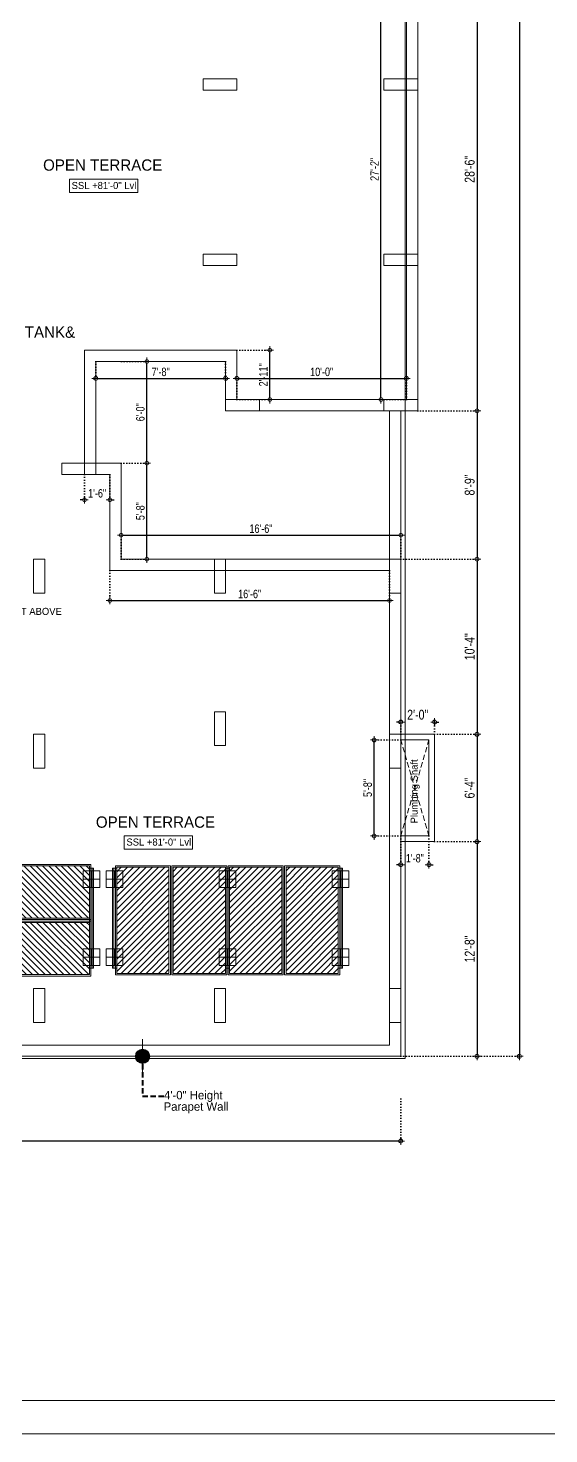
# Model space of a CAD drawing. Header units: inches. Extents: x 13 to 21264, y -72369 to -55.
# Drawn here: x 11554 to 11922, y -72369 to -71374 of the extents above; entities that cross this region are included whole.
import ezdxf

# ---------------------------------------------------------------- set-up
doc = ezdxf.new("R2010")
doc.units = ezdxf.units.IN
doc.header["$LTSCALE"] = 15
doc.header["$MEASUREMENT"] = 0
doc.header["$PDMODE"] = 34
doc.linetypes.add('DOT2', pattern=[0.125, 0, -0.125])
doc.linetypes.add('HIDDEN', pattern=[0.375, 0.25, -0.125])
doc.layers.get('0').update_dxf_attribs({"linetype": 'CONTINUOUS', "lineweight": 13})
doc.layers.get('DEFPOINTS').update_dxf_attribs({"linetype": 'CONTINUOUS', "lineweight": 13})
doc.layers.add('1', color=8, linetype='CONTINUOUS')
doc.layers.add('EL-Lighting', color=7, linetype='CONTINUOUS')
for name, color, linetype, lineweight in [('A-Wall', 7, 'CONTINUOUS', 40), ('INNER DIM', 30, 'CONTINUOUS', 13), ('parapet wall', 4, 'CONTINUOUS', 13), ('ps', 30, 'CONTINUOUS', 13), ('TEXT', 4, 'CONTINUOUS', 13), ('TYPICAL COL ELEVATION', 8, 'CONTINUOUS', 40)]:
    doc.layers.add(name, color=color, linetype=linetype, lineweight=lineweight)
doc.layers.add('LEVLE TEXT', color=7, linetype='CONTINUOUS', true_color=0x0066cc)
doc.layers.add('REVISION - 2', color=7, linetype='CONTINUOUS', lineweight=13, true_color=0x1a6600)
doc.styles.add('rob', font='')
doc.styles.add('RS', font='', dxfattribs={"width": 0.8})
doc.styles.get('rob').set_extended_font_data('Century Gothic')
doc.styles.get('RS').set_extended_font_data('Century Gothic')
doc.dimstyles.new('SECTION DIM', dxfattribs={"dimscale": 0.6, "dimtxt": 9, "dimasz": 2, "dimexe": 0, "dimexo": 0, "dimgap": 1, "dimtad": 1, "dimzin": 3, "dimdsep": 46, "dimlunit": 4, "dimtxsty": 'RS', "dimblk1": 'CUT', "dimblk2": 'CUT', "dimsah": 1, "dimcen": 0, "dimclrd": 251, "dimclre": 21, "dimclrt": 4, "dimadec": 0, "dimazin": 0, "dimtfac": 1, "dimtix": 1, "dimtofl": 0, "dimtmove": 2, "dimatfit": 3, "dimfxl": 0, "dimtolj": 1, "dimtzin": 3, "dimarcsym": 0})
doc.dimstyles.new('WORKING DIM-altura', dxfattribs={"dimscale": 0, "dimtxt": 6, "dimasz": 1.5, "dimexe": 0, "dimexo": 0, "dimgap": 2, "dimtad": 1, "dimzin": 3, "dimdsep": 46, "dimlunit": 4, "dimtxsty": 'RS', "dimblk1": 'CUT-15', "dimblk2": 'CUT-15', "dimsah": 1, "dimcen": 0, "dimclrd": 49, "dimclre": 109, "dimclrt": 41, "dimadec": 0, "dimazin": 0, "dimtfac": 0.75, "dimtix": 1, "dimtofl": 0, "dimtmove": 2, "dimatfit": 2, "dimldrblk": 'CUT-15', "dimfxl": 1, "dimtolj": 1, "dimtzin": 3, "dimlwd": -1, "dimlwe": -1, "dimarcsym": 0})

# ---------------------------------------------------------------- blocks, each defined once
blk = doc.blocks.new('CUT')
at = {"layer": 'INNER DIM', "color": 8}
blk.add_line((-1.8, 0), (1.8, 0), dxfattribs=at)
at = {"layer": 'INNER DIM', "color": 9}
blk.add_line((0, 1.8), (0, -1.8), dxfattribs=at)
blk.add_circle((0, 0), 0.9, dxfattribs=at)
blk = doc.blocks.new('*D766')
at = {"layer": 'DEFPOINTS', "color": 0, "transparency": 16777216}
for p in [(11803.5, -71310.62), (11821.5, -71310.62, 0.01), (11821.5, -71636.62, 0.01)]:
    blk.add_point(p, dxfattribs=at)
at = {"layer": 'INNER DIM', "color": 21, "linetype": 'DOT2', "lineweight": -2, "transparency": 16777216}
for p, q in [((11821.5, -71310.62), (11803.5, -71310.62)), ((11821.5, -71636.62), (11803.5, -71636.62))]:
    blk.add_line(p, q, dxfattribs=at)
at = {"layer": 'INNER DIM', "color": 251, "lineweight": -2, "transparency": 16777216}
blk.add_line((11803.5, -71635.12), (11803.5, -71312.12), dxfattribs=at)
at = {"layer": 'INNER DIM', "color": 251, "lineweight": -2, "transparency": 16777216, "xscale": 1.5, "yscale": 1.5, "zscale": 1.5}
for p, rotation in [((11803.5, -71310.62), 90), ((11803.5, -71636.62), 270)]:
    blk.add_blockref('CUT', p, dxfattribs=dict(at, rotation=rotation))
at = {"layer": 'INNER DIM', "color": 7, "lineweight": 0, "transparency": 16777216, "insert": (11798.93, -71473.62), "char_height": 6, "attachment_point": 5, "rotation": 90, "style": 'RS'}
blk.add_mtext('\\A1;27\'-2"', dxfattribs=at)
blk = doc.blocks.new('*D767')
at = {"layer": 'DEFPOINTS', "color": 0, "transparency": 16777216}
for p in [(11821.5, -71621.63), (11701.5, -71636.62, 0.01), (11821.5, -71636.62, 0.01)]:
    blk.add_point(p, dxfattribs=at)
at = {"layer": 'INNER DIM', "color": 21, "linetype": 'DOT2', "lineweight": -2, "transparency": 16777216}
for p, q in [((11701.5, -71636.62), (11701.5, -71621.63)), ((11821.5, -71636.62), (11821.5, -71621.63))]:
    blk.add_line(p, q, dxfattribs=at)
at = {"layer": 'INNER DIM', "color": 251, "lineweight": -2, "transparency": 16777216}
blk.add_line((11703, -71621.63), (11820, -71621.63), dxfattribs=at)
at = {"layer": 'INNER DIM', "color": 251, "lineweight": -2, "transparency": 16777216, "xscale": 1.5, "yscale": 1.5, "zscale": 1.5, "rotation": 180}
blk.add_blockref('CUT', (11701.5, -71621.63), dxfattribs=at)
at = {"layer": 'INNER DIM', "color": 251, "lineweight": -2, "transparency": 16777216, "xscale": 1.5, "yscale": 1.5, "zscale": 1.5}
blk.add_blockref('CUT', (11821.5, -71621.63), dxfattribs=at)
at = {"layer": 'INNER DIM', "color": 7, "lineweight": 0, "transparency": 16777216, "insert": (11761.5, -71617.06), "char_height": 6, "attachment_point": 5, "style": 'RS'}
blk.add_mtext('\\A1;10\'-0"', dxfattribs=at)
blk = doc.blocks.new('*D770')
at = {"layer": 'DEFPOINTS', "color": 0, "transparency": 16777216}
for p in [(11701.5, -71601.63, 0.01), (11724.74, -71601.63), (11701.5, -71636.62, 0.01)]:
    blk.add_point(p, dxfattribs=at)
at = {"layer": 'INNER DIM', "color": 21, "linetype": 'DOT2', "lineweight": -2, "transparency": 16777216}
for p, q in [((11701.5, -71601.63), (11724.74, -71601.63)), ((11701.5, -71636.62), (11724.74, -71636.62))]:
    blk.add_line(p, q, dxfattribs=at)
at = {"layer": 'INNER DIM', "color": 251, "lineweight": -2, "transparency": 16777216}
blk.add_line((11724.74, -71635.12), (11724.74, -71603.13), dxfattribs=at)
at = {"layer": 'INNER DIM', "color": 251, "lineweight": -2, "transparency": 16777216, "xscale": 1.5, "yscale": 1.5, "zscale": 1.5}
for p, rotation in [((11724.74, -71601.63), 90), ((11724.74, -71636.62), 270)]:
    blk.add_blockref('CUT', p, dxfattribs=dict(at, rotation=rotation))
at = {"layer": 'INNER DIM', "color": 7, "lineweight": 0, "transparency": 16777216, "insert": (11720.17, -71619.13), "char_height": 6, "attachment_point": 5, "rotation": 90, "style": 'RS'}
blk.add_mtext('\\A1;2\'-11"', dxfattribs=at)
blk = doc.blocks.new('*D613')
at = {"layer": 'DEFPOINTS', "color": 0, "transparency": 16777216}
for p in [(11813.5, -70575.63, 0.01), (11817.5, -72101.64, 0.01), (11901.5, -72101.64)]:
    blk.add_point(p, dxfattribs=at)
at = {"layer": 'INNER DIM', "color": 8, "linetype": 'DOT2', "lineweight": -2, "transparency": 16777216}
for p, q in [((11813.5, -70575.63), (11901.5, -70575.63)), ((11817.5, -72101.64), (11901.5, -72101.64))]:
    blk.add_line(p, q, dxfattribs=at)
at = {"layer": 'INNER DIM', "color": 251, "lineweight": -2, "transparency": 16777216}
blk.add_line((11901.5, -70577.13), (11901.5, -72100.14), dxfattribs=at)
at = {"layer": 'INNER DIM', "color": 251, "lineweight": -2, "transparency": 16777216, "xscale": 1.5, "yscale": 1.5, "zscale": 1.5}
for p, rotation in [((11901.5, -70575.63), 90), ((11901.5, -72101.64), 270)]:
    blk.add_blockref('CUT', p, dxfattribs=dict(at, rotation=rotation))
at = {"layer": 'INNER DIM', "color": 7, "lineweight": 0, "transparency": 16777216, "insert": (11896.33, -71338.63), "char_height": 7, "attachment_point": 5, "rotation": 90, "style": 'RS'}
blk.add_mtext('\\A1;127\'-2"', dxfattribs=at)
blk = doc.blocks.new('*D621')
at = {"layer": 'DEFPOINTS', "color": 0, "transparency": 16777216}
for p in [(11829.51, -71302.62, 0.01), (11829.51, -71644.62, 0.01), (11871.5, -71644.62)]:
    blk.add_point(p, dxfattribs=at)
at = {"layer": 'INNER DIM', "color": 8, "linetype": 'DOT2', "lineweight": -2, "transparency": 16777216}
for p, q in [((11829.51, -71302.62), (11871.5, -71302.62)), ((11829.51, -71644.62), (11871.5, -71644.62))]:
    blk.add_line(p, q, dxfattribs=at)
at = {"layer": 'INNER DIM', "color": 251, "lineweight": -2, "transparency": 16777216}
blk.add_line((11871.5, -71304.12), (11871.5, -71643.12), dxfattribs=at)
at = {"layer": 'INNER DIM', "color": 251, "lineweight": -2, "transparency": 16777216, "xscale": 1.5, "yscale": 1.5, "zscale": 1.5}
for p, rotation in [((11871.5, -71302.62), 90), ((11871.5, -71644.62), 270)]:
    blk.add_blockref('CUT', p, dxfattribs=dict(at, rotation=rotation))
at = {"layer": 'INNER DIM', "color": 7, "lineweight": 0, "transparency": 16777216, "insert": (11866.33, -71473.62), "char_height": 7, "attachment_point": 5, "rotation": 90, "style": 'RS'}
blk.add_mtext('\\A1;28\'-6"', dxfattribs=at)
blk = doc.blocks.new('*D622')
at = {"layer": 'DEFPOINTS', "color": 0, "transparency": 16777216}
for p in [(11829.51, -71644.62, 0.01), (11817.51, -71749.64, 0.01), (11871.5, -71749.64)]:
    blk.add_point(p, dxfattribs=at)
at = {"layer": 'INNER DIM', "color": 8, "linetype": 'DOT2', "lineweight": -2, "transparency": 16777216}
for p, q in [((11829.51, -71644.62), (11871.5, -71644.62)), ((11817.51, -71749.64), (11871.5, -71749.64))]:
    blk.add_line(p, q, dxfattribs=at)
at = {"layer": 'INNER DIM', "color": 251, "lineweight": -2, "transparency": 16777216}
blk.add_line((11871.5, -71646.12), (11871.5, -71748.14), dxfattribs=at)
at = {"layer": 'INNER DIM', "color": 251, "lineweight": -2, "transparency": 16777216, "xscale": 1.5, "yscale": 1.5, "zscale": 1.5}
for p, rotation in [((11871.5, -71644.62), 90), ((11871.5, -71749.64), 270)]:
    blk.add_blockref('CUT', p, dxfattribs=dict(at, rotation=rotation))
at = {"layer": 'INNER DIM', "color": 7, "lineweight": 0, "transparency": 16777216, "insert": (11866.33, -71697.13), "char_height": 7, "attachment_point": 5, "rotation": 90, "style": 'RS'}
blk.add_mtext('\\A1;8\'-9"', dxfattribs=at)
blk = doc.blocks.new('*D623')
at = {"layer": 'DEFPOINTS', "color": 0, "transparency": 16777216}
for p in [(11817.51, -71749.64, 0.01), (11841.5, -71873.64, -0.01), (11871.5, -71873.64)]:
    blk.add_point(p, dxfattribs=at)
at = {"layer": 'INNER DIM', "color": 8, "linetype": 'DOT2', "lineweight": -2, "transparency": 16777216}
for p, q in [((11817.51, -71749.64), (11871.5, -71749.64)), ((11841.5, -71873.64), (11871.5, -71873.64))]:
    blk.add_line(p, q, dxfattribs=at)
at = {"layer": 'INNER DIM', "color": 251, "lineweight": -2, "transparency": 16777216}
blk.add_line((11871.5, -71751.14), (11871.5, -71872.14), dxfattribs=at)
at = {"layer": 'INNER DIM', "color": 251, "lineweight": -2, "transparency": 16777216, "xscale": 1.5, "yscale": 1.5, "zscale": 1.5}
for p, rotation in [((11871.5, -71749.64), 90), ((11871.5, -71873.64), 270)]:
    blk.add_blockref('CUT', p, dxfattribs=dict(at, rotation=rotation))
at = {"layer": 'INNER DIM', "color": 7, "lineweight": 0, "transparency": 16777216, "insert": (11866.33, -71811.64), "char_height": 7, "attachment_point": 5, "rotation": 90, "style": 'RS'}
blk.add_mtext('\\A1;10\'-4"', dxfattribs=at)
blk = doc.blocks.new('*D624')
at = {"layer": 'DEFPOINTS', "color": 0, "transparency": 16777216}
for p in [(11841.5, -71873.64, -0.01), (11841.5, -71949.64, -0.01), (11871.5, -71949.64)]:
    blk.add_point(p, dxfattribs=at)
at = {"layer": 'INNER DIM', "color": 8, "linetype": 'DOT2', "lineweight": -2, "transparency": 16777216}
for p, q in [((11841.5, -71873.64), (11871.5, -71873.64)), ((11841.5, -71949.64), (11871.5, -71949.64))]:
    blk.add_line(p, q, dxfattribs=at)
at = {"layer": 'INNER DIM', "color": 251, "lineweight": -2, "transparency": 16777216}
blk.add_line((11871.5, -71875.14), (11871.5, -71948.14), dxfattribs=at)
at = {"layer": 'INNER DIM', "color": 251, "lineweight": -2, "transparency": 16777216, "xscale": 1.5, "yscale": 1.5, "zscale": 1.5}
for p, rotation in [((11871.5, -71873.64), 90), ((11871.5, -71949.64), 270)]:
    blk.add_blockref('CUT', p, dxfattribs=dict(at, rotation=rotation))
at = {"layer": 'INNER DIM', "color": 7, "lineweight": 0, "transparency": 16777216, "insert": (11866.33, -71911.64), "char_height": 7, "attachment_point": 5, "rotation": 90, "style": 'RS'}
blk.add_mtext('\\A1;6\'-4"', dxfattribs=at)
blk = doc.blocks.new('*D625')
at = {"layer": 'DEFPOINTS', "color": 0, "transparency": 16777216}
for p in [(11841.5, -71949.64, -0.01), (11817.5, -72101.64), (11871.5, -72101.64)]:
    blk.add_point(p, dxfattribs=at)
at = {"layer": 'INNER DIM', "color": 8, "linetype": 'DOT2', "lineweight": -2, "transparency": 16777216}
for p, q in [((11841.5, -71949.64), (11871.5, -71949.64)), ((11817.5, -72101.64), (11871.5, -72101.64))]:
    blk.add_line(p, q, dxfattribs=at)
at = {"layer": 'INNER DIM', "color": 251, "lineweight": -2, "transparency": 16777216}
blk.add_line((11871.5, -71951.14), (11871.5, -72100.14), dxfattribs=at)
at = {"layer": 'INNER DIM', "color": 251, "lineweight": -2, "transparency": 16777216, "xscale": 1.5, "yscale": 1.5, "zscale": 1.5}
for p, rotation in [((11871.5, -71949.64), 90), ((11871.5, -72101.64), 270)]:
    blk.add_blockref('CUT', p, dxfattribs=dict(at, rotation=rotation))
at = {"layer": 'INNER DIM', "color": 7, "lineweight": 0, "transparency": 16777216, "insert": (11866.33, -72025.64), "char_height": 7, "attachment_point": 5, "rotation": 90, "style": 'RS'}
blk.add_mtext('\\A1;12\'-8"', dxfattribs=at)
blk = doc.blocks.new('*D626')
at = {"layer": 'DEFPOINTS', "color": 0, "transparency": 16777216}
for p in [(11601.51, -71609.63, 0.01), (11693.5, -71609.63, 0.01), (11693.5, -71621.63)]:
    blk.add_point(p, dxfattribs=at)
at = {"layer": 'INNER DIM', "color": 21, "linetype": 'DOT2', "lineweight": -2, "transparency": 16777216}
for p, q in [((11601.51, -71609.63), (11601.51, -71621.63)), ((11693.5, -71609.63), (11693.5, -71621.63))]:
    blk.add_line(p, q, dxfattribs=at)
at = {"layer": 'INNER DIM', "color": 251, "lineweight": -2, "transparency": 16777216}
blk.add_line((11603.01, -71621.63), (11692, -71621.63), dxfattribs=at)
at = {"layer": 'INNER DIM', "color": 251, "lineweight": -2, "transparency": 16777216, "xscale": 1.5, "yscale": 1.5, "zscale": 1.5, "rotation": 180}
blk.add_blockref('CUT', (11601.51, -71621.63), dxfattribs=at)
at = {"layer": 'INNER DIM', "color": 251, "lineweight": -2, "transparency": 16777216, "xscale": 1.5, "yscale": 1.5, "zscale": 1.5}
blk.add_blockref('CUT', (11693.5, -71621.63), dxfattribs=at)
at = {"layer": 'INNER DIM', "color": 7, "lineweight": 0, "transparency": 16777216, "insert": (11647.5, -71617.06), "char_height": 6, "attachment_point": 5, "style": 'RS'}
blk.add_mtext('\\A1;7\'-8"', dxfattribs=at)
blk = doc.blocks.new('*D628')
at = {"layer": 'DEFPOINTS', "color": 0, "transparency": 16777216}
for p in [(9266.5, -72101.64, 0.01), (11817.5, -72131.64), (9266.5, -72161.64)]:
    blk.add_point(p, dxfattribs=at)
at = {"layer": 'INNER DIM', "color": 8, "linetype": 'DOT2', "lineweight": -2, "transparency": 16777216}
for p, q in [((9266.5, -72101.64), (9266.5, -72161.64)), ((11817.5, -72131.64), (11817.5, -72161.64))]:
    blk.add_line(p, q, dxfattribs=at)
at = {"layer": 'INNER DIM', "color": 251, "lineweight": -2, "transparency": 16777216}
blk.add_line((11816, -72161.64), (9268, -72161.64), dxfattribs=at)
at = {"layer": 'INNER DIM', "color": 251, "lineweight": -2, "transparency": 16777216, "xscale": 1.5, "yscale": 1.5, "zscale": 1.5, "rotation": 180}
blk.add_blockref('CUT', (9266.5, -72161.64), dxfattribs=at)
at = {"layer": 'INNER DIM', "color": 251, "lineweight": -2, "transparency": 16777216, "xscale": 1.5, "yscale": 1.5, "zscale": 1.5}
blk.add_blockref('CUT', (11817.5, -72161.64), dxfattribs=at)
at = {"layer": 'INNER DIM', "color": 7, "lineweight": 0, "transparency": 16777216, "insert": (10542, -72156.47), "char_height": 7, "attachment_point": 5, "style": 'RS'}
blk.add_mtext('\\A1;212\'-7"', dxfattribs=at)
blk = doc.blocks.new('*D630')
at = {"layer": 'DEFPOINTS', "color": 0, "transparency": 16777216}
for p in [(11841.5, -71864.98), (11817.5, -71873.64, 0.02), (11841.5, -71873.64, -0.01)]:
    blk.add_point(p, dxfattribs=at)
at = {"layer": 'INNER DIM', "color": 251, "lineweight": -2, "transparency": 16777216}
for p, q in [((11816, -71864.98), (11814.5, -71864.98)), ((11843, -71864.98), (11844.5, -71864.98))]:
    blk.add_line(p, q, dxfattribs=at)
at = {"layer": 'INNER DIM', "color": 8, "linetype": 'DOT2', "lineweight": -2, "transparency": 16777216}
for p, q in [((11817.5, -71873.64), (11817.5, -71864.98)), ((11841.5, -71873.64), (11841.5, -71864.98))]:
    blk.add_line(p, q, dxfattribs=at)
at = {"layer": 'INNER DIM', "color": 251, "lineweight": -2, "transparency": 16777216, "xscale": 1.5, "yscale": 1.5, "zscale": 1.5}
blk.add_blockref('CUT', (11817.5, -71864.98), dxfattribs=at)
at = {"layer": 'INNER DIM', "color": 251, "lineweight": -2, "transparency": 16777216, "xscale": 1.5, "yscale": 1.5, "zscale": 1.5, "rotation": 180}
blk.add_blockref('CUT', (11841.5, -71864.98), dxfattribs=at)
at = {"layer": 'INNER DIM', "color": 7, "lineweight": 0, "transparency": 16777216, "insert": (11829.5, -71859.81), "char_height": 7, "attachment_point": 5, "style": 'RS'}
blk.add_mtext('\\A1;2\'-0"', dxfattribs=at)
blk = doc.blocks.new('*D632')
at = {"layer": 'DEFPOINTS', "color": 0, "transparency": 16777216}
for p in [(11619.51, -71681.64, 0), (11637.7, -71681.64), (11619.7, -71749.64, 0.01)]:
    blk.add_point(p, dxfattribs=at)
at = {"layer": 'INNER DIM', "color": 21, "linetype": 'DOT2', "lineweight": -2, "transparency": 16777216}
for p, q in [((11619.51, -71681.64), (11637.7, -71681.64)), ((11619.7, -71749.64), (11637.7, -71749.64))]:
    blk.add_line(p, q, dxfattribs=at)
at = {"layer": 'INNER DIM', "color": 251, "lineweight": -2, "transparency": 16777216}
blk.add_line((11637.7, -71748.14), (11637.7, -71683.14), dxfattribs=at)
at = {"layer": 'INNER DIM', "color": 251, "lineweight": -2, "transparency": 16777216, "xscale": 1.5, "yscale": 1.5, "zscale": 1.5}
for p, rotation in [((11637.7, -71681.64), 90), ((11637.7, -71749.64), 270)]:
    blk.add_blockref('CUT', p, dxfattribs=dict(at, rotation=rotation))
at = {"layer": 'INNER DIM', "color": 7, "lineweight": 0, "transparency": 16777216, "insert": (11633.13, -71715.64), "char_height": 6, "attachment_point": 5, "rotation": 90, "style": 'RS'}
blk.add_mtext('\\A1;5\'-8"', dxfattribs=at)
blk = doc.blocks.new('*D633')
at = {"layer": 'DEFPOINTS', "color": 0, "transparency": 16777216}
for p in [(11619.7, -71609.63, 0.01), (11637.7, -71609.63), (11619.51, -71681.64, 0)]:
    blk.add_point(p, dxfattribs=at)
at = {"layer": 'INNER DIM', "color": 21, "linetype": 'DOT2', "lineweight": -2, "transparency": 16777216}
for p, q in [((11619.7, -71609.63), (11637.7, -71609.63)), ((11619.51, -71681.64), (11637.7, -71681.64))]:
    blk.add_line(p, q, dxfattribs=at)
at = {"layer": 'INNER DIM', "color": 251, "lineweight": -2, "transparency": 16777216}
blk.add_line((11637.7, -71680.14), (11637.7, -71611.13), dxfattribs=at)
at = {"layer": 'INNER DIM', "color": 251, "lineweight": -2, "transparency": 16777216, "xscale": 1.5, "yscale": 1.5, "zscale": 1.5}
for p, rotation in [((11637.7, -71609.63), 90), ((11637.7, -71681.64), 270)]:
    blk.add_blockref('CUT', p, dxfattribs=dict(at, rotation=rotation))
at = {"layer": 'INNER DIM', "color": 7, "lineweight": 0, "transparency": 16777216, "insert": (11633.13, -71645.64), "char_height": 6, "attachment_point": 5, "rotation": 90, "style": 'RS'}
blk.add_mtext('\\A1;6\'-0"', dxfattribs=at)
blk = doc.blocks.new('*D634')
at = {"layer": 'DEFPOINTS', "color": 0, "transparency": 16777216}
for p in [(11817.51, -71732.65), (11619.51, -71749.64, 0.01), (11817.51, -71749.64, 0.01)]:
    blk.add_point(p, dxfattribs=at)
at = {"layer": 'INNER DIM', "color": 21, "linetype": 'DOT2', "lineweight": -2, "transparency": 16777216}
for p, q in [((11619.51, -71749.64), (11619.51, -71732.65)), ((11817.51, -71749.64), (11817.51, -71732.65))]:
    blk.add_line(p, q, dxfattribs=at)
at = {"layer": 'INNER DIM', "color": 251, "lineweight": -2, "transparency": 16777216}
blk.add_line((11621.01, -71732.65), (11816.01, -71732.65), dxfattribs=at)
at = {"layer": 'INNER DIM', "color": 251, "lineweight": -2, "transparency": 16777216, "xscale": 1.5, "yscale": 1.5, "zscale": 1.5, "rotation": 180}
blk.add_blockref('CUT', (11619.51, -71732.65), dxfattribs=at)
at = {"layer": 'INNER DIM', "color": 251, "lineweight": -2, "transparency": 16777216, "xscale": 1.5, "yscale": 1.5, "zscale": 1.5}
blk.add_blockref('CUT', (11817.51, -71732.65), dxfattribs=at)
at = {"layer": 'INNER DIM', "color": 7, "lineweight": 0, "transparency": 16777216, "insert": (11718.51, -71728.07), "char_height": 6, "attachment_point": 5, "style": 'RS'}
blk.add_mtext('\\A1;16\'-6"', dxfattribs=at)
blk = doc.blocks.new('*D635')
at = {"layer": 'DEFPOINTS', "color": 0, "transparency": 16777216}
for p in [(11611.51, -71757.64, 0), (11809.51, -71757.64, 0.01), (11809.51, -71778.88)]:
    blk.add_point(p, dxfattribs=at)
at = {"layer": 'INNER DIM', "color": 21, "linetype": 'DOT2', "lineweight": -2, "transparency": 16777216}
for p, q in [((11611.51, -71757.64), (11611.51, -71778.88)), ((11809.51, -71757.64), (11809.51, -71778.88))]:
    blk.add_line(p, q, dxfattribs=at)
at = {"layer": 'INNER DIM', "color": 251, "lineweight": -2, "transparency": 16777216}
blk.add_line((11613.01, -71778.88), (11808.01, -71778.88), dxfattribs=at)
at = {"layer": 'INNER DIM', "color": 251, "lineweight": -2, "transparency": 16777216, "xscale": 1.5, "yscale": 1.5, "zscale": 1.5, "rotation": 180}
blk.add_blockref('CUT', (11611.51, -71778.88), dxfattribs=at)
at = {"layer": 'INNER DIM', "color": 251, "lineweight": -2, "transparency": 16777216, "xscale": 1.5, "yscale": 1.5, "zscale": 1.5}
blk.add_blockref('CUT', (11809.51, -71778.88), dxfattribs=at)
at = {"layer": 'INNER DIM', "color": 7, "lineweight": 0, "transparency": 16777216, "insert": (11710.51, -71774.31), "char_height": 6, "attachment_point": 5, "style": 'RS'}
blk.add_mtext('\\A1;16\'-6"', dxfattribs=at)
blk = doc.blocks.new('*D636')
at = {"layer": 'DEFPOINTS', "color": 0, "transparency": 16777216}
for p in [(11593.51, -71689.64, 0.01), (11611.51, -71689.64, 0), (11593.51, -71707.64)]:
    blk.add_point(p, dxfattribs=at)
at = {"layer": 'INNER DIM', "color": 21, "linetype": 'DOT2', "lineweight": -2, "transparency": 16777216}
for p, q in [((11593.51, -71689.64), (11593.51, -71707.64)), ((11611.51, -71689.64), (11611.51, -71707.64))]:
    blk.add_line(p, q, dxfattribs=at)
at = {"layer": 'INNER DIM', "color": 251, "lineweight": -2, "transparency": 16777216}
for p, q in [((11592.01, -71707.64), (11590.51, -71707.64)), ((11613.01, -71707.64), (11614.51, -71707.64))]:
    blk.add_line(p, q, dxfattribs=at)
at = {"layer": 'INNER DIM', "color": 251, "lineweight": -2, "transparency": 16777216, "xscale": 1.5, "yscale": 1.5, "zscale": 1.5}
blk.add_blockref('CUT', (11593.51, -71707.64), dxfattribs=at)
at = {"layer": 'INNER DIM', "color": 251, "lineweight": -2, "transparency": 16777216, "xscale": 1.5, "yscale": 1.5, "zscale": 1.5, "rotation": 180}
blk.add_blockref('CUT', (11611.51, -71707.64), dxfattribs=at)
at = {"layer": 'INNER DIM', "color": 7, "lineweight": 0, "transparency": 16777216, "insert": (11602.51, -71703.06), "char_height": 6, "attachment_point": 5, "style": 'RS'}
blk.add_mtext('\\A1;1\'-6"', dxfattribs=at)
blk = doc.blocks.new('*D657')
at = {"layer": 'DEFPOINTS', "color": 0, "transparency": 16777216}
for p in [(11817.5, -71945.64, -0.01), (11837.5, -71945.64, -0.01), (11837.5, -71965.95)]:
    blk.add_point(p, dxfattribs=at)
at = {"layer": 'INNER DIM', "color": 21, "linetype": 'DOT2', "lineweight": -2, "transparency": 16777216}
for p, q in [((11817.5, -71945.64), (11817.5, -71965.95)), ((11837.5, -71945.64), (11837.5, -71965.95))]:
    blk.add_line(p, q, dxfattribs=at)
at = {"layer": 'INNER DIM', "color": 251, "lineweight": -2, "transparency": 16777216}
for p, q in [((11816, -71965.95), (11814.5, -71965.95)), ((11839, -71965.95), (11840.5, -71965.95))]:
    blk.add_line(p, q, dxfattribs=at)
at = {"layer": 'INNER DIM', "color": 251, "lineweight": -2, "transparency": 16777216, "xscale": 1.5, "yscale": 1.5, "zscale": 1.5}
blk.add_blockref('CUT', (11817.5, -71965.95), dxfattribs=at)
at = {"layer": 'INNER DIM', "color": 251, "lineweight": -2, "transparency": 16777216, "xscale": 1.5, "yscale": 1.5, "zscale": 1.5, "rotation": 180}
blk.add_blockref('CUT', (11837.5, -71965.95), dxfattribs=at)
at = {"layer": 'INNER DIM', "color": 7, "lineweight": 0, "transparency": 16777216, "insert": (11827.5, -71961.38), "char_height": 6, "attachment_point": 5, "style": 'RS'}
blk.add_mtext('\\A1;1\'-8"', dxfattribs=at)
blk = doc.blocks.new('*D658')
at = {"layer": 'DEFPOINTS', "color": 0, "transparency": 16777216}
for p in [(11798.67, -71877.64), (11817.51, -71877.64, -0.01), (11817.51, -71945.64, -0.01)]:
    blk.add_point(p, dxfattribs=at)
at = {"layer": 'INNER DIM', "color": 21, "linetype": 'DOT2', "lineweight": -2, "transparency": 16777216}
for p, q in [((11817.51, -71877.64), (11798.67, -71877.64)), ((11817.51, -71945.64), (11798.67, -71945.64))]:
    blk.add_line(p, q, dxfattribs=at)
at = {"layer": 'INNER DIM', "color": 251, "lineweight": -2, "transparency": 16777216}
blk.add_line((11798.67, -71944.14), (11798.67, -71879.14), dxfattribs=at)
at = {"layer": 'INNER DIM', "color": 251, "lineweight": -2, "transparency": 16777216, "xscale": 1.5, "yscale": 1.5, "zscale": 1.5}
for p, rotation in [((11798.67, -71877.64), 90), ((11798.67, -71945.64), 270)]:
    blk.add_blockref('CUT', p, dxfattribs=dict(at, rotation=rotation))
at = {"layer": 'INNER DIM', "color": 7, "lineweight": 0, "transparency": 16777216, "insert": (11794.1, -71911.64), "char_height": 6, "attachment_point": 5, "rotation": 90, "style": 'RS'}
blk.add_mtext('\\A1;5\'-8"', dxfattribs=at)
blk = doc.blocks.new('CUT-15')
h = blk.add_hatch(color=256)
h.dxf.hatch_style = 1
edge = h.paths.add_edge_path()
edge.add_arc((0, 0), 0.638, -180, 180)
for p, q in [((0, -1.51), (0, 1.51)), ((1.51, 0), (-1.51, 0))]:
    blk.add_line(p, q)
blk.add_circle((0, 0), 0.638)
blk = doc.blocks.new('Waaree-325 Wp')
at = {"linetype": 'ByBlock', "true_color": 0xf8d731}
h = blk.add_hatch(dxfattribs=at)
h.set_pattern_fill('ANSI31', color=40, scale=25)
h.set_pattern_definition([(45, (-1275.805, 28322.5938), (-2.2097087, 2.2097087), [])])
h.paths.add_polyline_path([(1, 1), (37.96875, 1), (37.96875, 76.171875), (1, 76.171875)])
at = {"color": 40, "linetype": 'ByBlock', "true_color": 0xf8d731}
for p, q in [((0, 77.171875), (0, 0)), ((0, 77.171875), (38.96875, 77.171875)), ((1, 76.171875), (1, 1)), ((1, 76.171875), (37.96875, 76.171875)), ((37.96875, 76.171875), (37.96875, 1)), ((38.96875, 77.171875), (38.96875, 0)), ((38.96875, 0), (0, 0)), ((37.96875, 1), (1, 1))]:
    blk.add_line(p, q, dxfattribs=at)

msp = doc.modelspace()

# ---------------------------------------------------------------- linework, layer by layer
at = {"color": 7, "lineweight": 0, "ltscale": 3}
for points in [[(8961.038, -70195.499), (12726.708, -70195.499), (12726.708, -72368.968), (8961.038, -72368.968)], [(8984.699, -70219.16), (12703.047, -70219.16), (12703.047, -72345.307), (8984.699, -72345.307)]]:
    msp.add_lwpolyline(points, close=True, dxfattribs=at)
at = {"color": 1, "lineweight": 0, "ltscale": 3}
msp.add_lwpolyline([(9275.078, -72094.491), (9275.078, -71345.76), (11396.382, -71345.76), (11396.382, -71008.659), (11139.099, -71008.659), (11139.099, -70939.717), (10986.584, -70939.717), (10986.584, -70580.336), (11804.834, -70580.336), (11804.834, -70936.992), (11605.288, -70936.992), (11605.288, -71006.061), (11605.288, -71340.974), (11635.113, -71340.974), (11635.113, -71313.444), (11820.52, -71313.444), (11820.52, -72103.233), (9274.727, -72103.233), (9274.727, -72093.122), (9274.727, -72090.418), (9275.097, -72090.418)], dxfattribs=at)
at = {"layer": '1', "lineweight": 0, "ltscale": 3, "elevation": -0.022}
for points in [[(11809.514, -71749.636), (11809.514, -71644.618)], [(11817.514, -71749.636), (11817.514, -71644.618)]]:
    msp.add_lwpolyline(points, dxfattribs=at)
at = {"layer": '1', "linetype": 'HIDDEN', "lineweight": 0, "elevation": -0.034}
for points in [[(11817.498, -71945.636), (11837.5, -71877.637)], [(11837.5, -71945.637), (11817.5, -71877.637)]]:
    msp.add_lwpolyline(points, dxfattribs=at)
at = {"layer": 'EL-Lighting', "lineweight": 0}
for p, q in [((11598.004, -72039.305, 0), (11598.004, -71968.439, 0)), ((11598.004, -71968.439, 0), (11598.496, -71968.439, 0)), ((11598.496, -71970.408, 0), (11598.496, -71982.219, 0)), ((11598.988, -71968.439, 0), (11598.988, -72039.305, 0)), ((11599.972, -71968.439, 0), (11599.972, -71976.313, 0)), ((11614.405, -72039.305, 0), (11614.405, -71968.439, 0)), ((11614.405, -71968.439, 0), (11614.897, -71968.439, 0)), ((11614.405, -72039.305, 0), (11614.405, -71968.439, 0)), ((11614.405, -71968.439, 0), (11614.897, -71968.439, 0)), ((11614.897, -71970.408, 0), (11614.897, -71982.219, 0)), ((11614.897, -71970.408, 0), (11614.897, -71982.219, 0)), ((11615.389, -71968.439, 0), (11615.389, -72039.305, 0)), ((11615.389, -71968.439, 0), (11615.389, -72039.305, 0)), ((11616.373, -71968.439, 0), (11616.373, -71976.313, 0)), ((11616.373, -71968.439, 0), (11616.373, -71976.313, 0)), ((11694.326, -72039.305, 0), (11694.326, -71968.439, 0)), ((11694.326, -71968.439, 0), (11694.818, -71968.439, 0)), ((11694.326, -72039.305, 0), (11694.326, -71968.439, 0)), ((11694.326, -71968.439, 0), (11694.818, -71968.439, 0)), ((11694.818, -71970.408, 0), (11694.818, -71982.219, 0)), ((11694.818, -71970.408, 0), (11694.818, -71982.219, 0)), ((11695.31, -71968.439, 0), (11695.31, -72039.305, 0)), ((11695.31, -71968.439, 0), (11695.31, -72039.305, 0)), ((11696.294, -71968.439, 0), (11696.294, -71976.313, 0)), ((11696.294, -71968.439, 0), (11696.294, -71976.313, 0)), ((11774.248, -72039.305, 0), (11774.248, -71968.439, 0)), ((11774.248, -71968.439, 0), (11774.74, -71968.439, 0)), ((11774.74, -71970.408, 0), (11774.74, -71982.219, 0)), ((11775.232, -71968.439, 0), (11775.232, -72039.305, 0)), ((11776.216, -71968.439, 0), (11776.216, -71976.313, 0)), ((11604.402, -71976.313, 0), (11592.591, -71976.313, 0)), ((11599.972, -71976.313, 0), (11597.02, -71976.313, 0)), ((11620.802, -71976.313, 0), (11608.991, -71976.313, 0)), ((11620.802, -71976.313, 0), (11608.991, -71976.313, 0)), ((11616.373, -71976.313, 0), (11613.421, -71976.313, 0)), ((11616.373, -71976.313, 0), (11613.421, -71976.313, 0)), ((11700.724, -71976.313, 0), (11688.913, -71976.313, 0)), ((11700.724, -71976.313, 0), (11688.913, -71976.313, 0)), ((11696.294, -71976.313, 0), (11693.342, -71976.313, 0)), ((11696.294, -71976.313, 0), (11693.342, -71976.313, 0)), ((11780.645, -71976.313, 0), (11768.834, -71976.313, 0)), ((11776.216, -71976.313, 0), (11773.264, -71976.313, 0)), ((11604.402, -72031.431, 0), (11592.591, -72031.431, 0)), ((11599.972, -72031.431, 0), (11597.02, -72031.431, 0)), ((11598.496, -72025.526, 0), (11598.496, -72037.337, 0)), ((11599.972, -72039.305, 0), (11599.972, -72031.431, 0)), ((11620.802, -72031.431, 0), (11608.991, -72031.431, 0)), ((11620.802, -72031.431, 0), (11608.991, -72031.431, 0)), ((11616.373, -72031.431, 0), (11613.421, -72031.431, 0)), ((11616.373, -72031.431, 0), (11613.421, -72031.431, 0)), ((11614.897, -72025.526, 0), (11614.897, -72037.337, 0)), ((11614.897, -72025.526, 0), (11614.897, -72037.337, 0)), ((11616.373, -72039.305, 0), (11616.373, -72031.431, 0)), ((11616.373, -72039.305, 0), (11616.373, -72031.431, 0)), ((11700.724, -72031.431, 0), (11688.913, -72031.431, 0)), ((11700.724, -72031.431, 0), (11688.913, -72031.431, 0)), ((11696.294, -72031.431, 0), (11693.342, -72031.431, 0)), ((11696.294, -72031.431, 0), (11693.342, -72031.431, 0)), ((11694.818, -72025.526, 0), (11694.818, -72037.337, 0)), ((11694.818, -72025.526, 0), (11694.818, -72037.337, 0)), ((11696.294, -72039.305, 0), (11696.294, -72031.431, 0)), ((11696.294, -72039.305, 0), (11696.294, -72031.431, 0)), ((11780.645, -72031.431, 0), (11768.834, -72031.431, 0)), ((11776.216, -72031.431, 0), (11773.264, -72031.431, 0)), ((11774.74, -72025.526, 0), (11774.74, -72037.337, 0)), ((11776.216, -72039.305, 0), (11776.216, -72031.431, 0))]:
    msp.add_line(p, q, dxfattribs=at)
at = {"layer": 'EL-Lighting', "lineweight": 0, "elevation": 0}
for points in [[(11592.591, -71970.408), (11604.402, -71970.408), (11604.402, -71982.219), (11592.591, -71982.219)], [(11597.02, -71968.439), (11599.972, -71968.439), (11599.972, -72039.305), (11597.02, -72039.305)], [(11608.991, -71970.408), (11620.802, -71970.408), (11620.802, -71982.219), (11608.991, -71982.219)], [(11608.991, -71970.408), (11620.802, -71970.408), (11620.802, -71982.219), (11608.991, -71982.219)], [(11613.421, -71968.439), (11616.373, -71968.439), (11616.373, -72039.305), (11613.421, -72039.305)], [(11613.421, -71968.439), (11616.373, -71968.439), (11616.373, -72039.305), (11613.421, -72039.305)], [(11688.913, -71970.408), (11700.724, -71970.408), (11700.724, -71982.219), (11688.913, -71982.219)], [(11688.913, -71970.408), (11700.724, -71970.408), (11700.724, -71982.219), (11688.913, -71982.219)], [(11693.342, -71968.439), (11696.294, -71968.439), (11696.294, -72039.305), (11693.342, -72039.305)], [(11693.342, -71968.439), (11696.294, -71968.439), (11696.294, -72039.305), (11693.342, -72039.305)], [(11768.834, -71970.408), (11780.645, -71970.408), (11780.645, -71982.219), (11768.834, -71982.219)], [(11773.264, -71968.439), (11776.216, -71968.439), (11776.216, -72039.305), (11773.264, -72039.305)], [(11592.591, -72025.526), (11604.402, -72025.526), (11604.402, -72037.337), (11592.591, -72037.337)], [(11608.991, -72025.526), (11620.802, -72025.526), (11620.802, -72037.337), (11608.991, -72037.337)], [(11608.991, -72025.526), (11620.802, -72025.526), (11620.802, -72037.337), (11608.991, -72037.337)], [(11688.913, -72025.526), (11700.724, -72025.526), (11700.724, -72037.337), (11688.913, -72037.337)], [(11688.913, -72025.526), (11700.724, -72025.526), (11700.724, -72037.337), (11688.913, -72037.337)], [(11768.834, -72025.526), (11780.645, -72025.526), (11780.645, -72037.337), (11768.834, -72037.337)]]:
    msp.add_lwpolyline(points, close=True, dxfattribs=at)
at = {"layer": 'LEVLE TEXT', "lineweight": 0, "elevation": -0.022}
for points in [[(11582.858, -71480.592), (11631.332, -71480.592), (11631.332, -71489.99), (11582.858, -71489.99)], [(11621.636, -71945.489), (11670.11, -71945.489), (11670.11, -71954.887), (11621.636, -71954.887)]]:
    msp.add_lwpolyline(points, close=True, dxfattribs=at)
at = {"layer": 'parapet wall', "lineweight": 0, "ltscale": 3}
for p, q in [((11829.513, -71302.618, -0.009), (11829.5, -71644.618, -0.009)), ((11821.501, -71310.618, -0.009), (11821.501, -71636.618, -0.009)), ((11701.501, -71601.634, -0.009), (11593.509, -71601.634, -0.009)), ((11593.509, -71601.634, -0.009), (11593.509, -71689.635, -0.009)), ((11701.501, -71636.618, -0.009), (11701.501, -71601.634, -0.009)), ((11693.501, -71609.634, -0.009), (11601.509, -71609.634, -0.009)), ((11601.509, -71609.634, -0.009), (11601.509, -71681.635, -0.009)), ((11693.501, -71644.618, -0.009), (11693.501, -71609.634, -0.009)), ((11821.501, -71636.618, -0.009), (11701.501, -71636.618, -0.009)), ((11829.5, -71644.618, -0.009), (11693.501, -71644.618, -0.009)), ((11601.509, -71681.635, -0.009), (11619.514, -71681.636, -0.022)), ((11619.514, -71681.636, -0.022), (11619.514, -71749.637, -0.022)), ((11593.509, -71689.635, -0.009), (11611.514, -71689.636, -0.022)), ((11611.514, -71689.636, -0.022), (11611.514, -71757.637, -0.022)), ((11619.514, -71749.636, -0.009), (11817.514, -71749.637, -0.009)), ((11809.514, -71749.637, -0.009), (11809.501, -72093.636, -0.009)), ((11817.514, -71749.637, -0.009), (11817.501, -72101.636, -0.009)), ((11611.514, -71757.636, -0.009), (11809.514, -71757.637, -0.009)), ((11817.501, -72101.636, -0.009), (10078.501, -72101.636, -0.009)), ((11745.501, -72093.636, -0.009), (11417.501, -72093.636, -0.009)), ((11809.504, -72093.636, -0.009), (11745.501, -72093.636, -0.009))]:
    msp.add_line(p, q, dxfattribs=at)
at = {"layer": 'parapet wall', "lineweight": 0, "ltscale": 3, "elevation": -0.034}
for points in [[(11817.5, -71873.637), (11841.5, -71873.637), (11841.5, -71949.637), (11817.506, -71949.636)], [(11817.5, -71877.637), (11837.5, -71877.637), (11837.5, -71945.637), (11817.507, -71945.636)]]:
    msp.add_lwpolyline(points, dxfattribs=at)
at = {"layer": 'TYPICAL COL ELEVATION', "lineweight": 0, "ltscale": 3}
for points, elevation in [([(11677.5, -71417.635), (11701.5, -71417.635), (11701.5, -71409.635), (11677.5, -71409.635)], -0.009), ([(11805.512, -71417.635), (11829.512, -71417.635), (11829.512, -71409.635), (11805.512, -71409.635)], -0.009), ([(11677.5, -71541.634), (11701.5, -71541.634), (11701.5, -71533.634), (11677.5, -71533.634)], -0.009), ([(11805.5, -71541.634), (11829.5, -71541.634), (11829.5, -71533.634), (11805.5, -71533.634)], -0.009), ([(11693.5, -71644.619), (11717.5, -71644.619), (11717.5, -71636.619), (11693.5, -71636.619)], -0.009), ([(11805.5, -71644.618), (11829.5, -71644.618), (11829.5, -71636.618), (11805.5, -71636.618)], -0.009), ([(11577.509, -71689.635), (11601.509, -71689.635), (11601.509, -71681.635), (11577.509, -71681.635)], -0.009), ([(11557.5, -71749.635), (11565.5, -71749.635), (11565.5, -71773.635), (11557.5, -71773.635)], -0.009), ([(11685.5, -71749.635), (11693.5, -71749.635), (11693.5, -71773.635), (11685.5, -71773.635)], -0.009), ([(11809.513, -71773.637), (11817.513, -71773.637), (11817.513, -71749.637), (11809.513, -71749.637)], -0.009), ([(11685.5, -71857.635), (11693.5, -71857.635), (11693.5, -71881.635), (11685.5, -71881.635)], -0.009), ([(11557.5, -71873.635), (11565.5, -71873.635), (11565.5, -71897.635), (11557.5, -71897.635)], 0.003), ([(11817.5, -71897.635), (11809.5, -71897.635), (11809.5, -71873.635), (11817.5, -71873.635)], -0.001), ([(11557.5, -72053.635), (11565.5, -72053.635), (11565.5, -72077.635), (11557.5, -72077.635)], -0.009), ([(11685.5, -72053.635), (11693.5, -72053.635), (11693.5, -72077.635), (11685.5, -72077.635)], -0.009), ([(11809.5, -72077.635), (11817.5, -72077.635), (11817.5, -72053.635), (11809.5, -72053.635)], -0.009)]:
    msp.add_lwpolyline(points, close=True, dxfattribs=dict(at, elevation=elevation))

# ---------------------------------------------------------------- block references
at = {"linetype": 'ByBlock', "lineweight": 0, "rotation": 270}
for p in [(11520.832, -71965.86, 0), (11520.832, -72005.829, 0)]:
    msp.add_blockref('Waaree-325 Wp', p, dxfattribs=at)
at = {"linetype": 'ByBlock', "lineweight": 0}
for p in [(11615.389, -72043.962, 0), (11655.357, -72043.962, 0), (11695.31, -72043.962, 0), (11735.279, -72043.962, 0)]:
    msp.add_blockref('Waaree-325 Wp', p, dxfattribs=at)

# ---------------------------------------------------------------- texts
at = {"layer": 'LEVLE TEXT', "lineweight": 0, "style": 'rob'}
for p in [(11584.449, -71487.531, -0.022), (11623.227, -71952.428, -0.022)]:
    msp.add_text('SSL +81\'-0" Lvl. ', height=5, dxfattribs=at).set_placement(p)
at = {"layer": 'ps', "lineweight": 0, "style": 'rob'}
msp.add_text('Plumbing Shaft', height=5, rotation=90, dxfattribs=at).set_placement((11829.463, -71936.729, -0.03))
at = {"layer": 'REVISION - 2', "color": 222, "lineweight": 0, "ltscale": 3, "true_color": 0xb8008a, "style": 'rob'}
msp.add_text('HEAD ROOM, WATER TANK&', height=8, rotation=359.999901, dxfattribs=at).set_placement((11437.738, -71592.874, -0.026))
msp.add_text('DOMESTIC WATER O.H.T ABOVE', height=5, dxfattribs=at).set_placement((11471.619, -71789.101, -5027975.24))
at = {"layer": 'TEXT', "lineweight": 0, "style": 'rob'}
for p in [(11564.223, -71474.582, -0.031), (11601.609, -71939.799, -0.031)]:
    msp.add_text('OPEN TERRACE', height=8, rotation=359.999901, dxfattribs=at).set_placement(p)
for s, p in [('4\'-0" Height ', (11649.871, -72132.122, -0.047)), ('Parapet Wall', (11649.59, -72140.181, -0.047))]:
    msp.add_text(s, height=6, dxfattribs=at).set_placement(p)

# ---------------------------------------------------------------- dimensions: what is measured, and where the dimension line sits
at = {"layer": 'INNER DIM', "lineweight": 0}
for base, p1, p2, override, picture, middle in [((11901.5, -72101.636, -0.009), (11813.501, -70575.625, 0.004), (11817.5, -72101.636, 0.004), {"dimscale": 1, "dimtxt": 7, "dimasz": 1.5, "dimclre": 8, "dimclrt": 7, "dimfxl": 2}, '*D613', (11896.333, -71338.631, -0.009)), ((11871.5, -71644.618, -0.009), (11829.512, -71302.618, 0.004), (11829.513, -71644.618, 0.004), {"dimscale": 1, "dimtxt": 7, "dimasz": 1.5, "dimclre": 8, "dimclrt": 7, "dimfxl": 2}, '*D621', (11866.333, -71473.618, -0.009)), ((11803.5, -71310.618, -0.009), (11821.5, -71636.618, 0.004), (11821.5, -71310.618, 0.004), {"dimscale": 1, "dimtxt": 6, "dimasz": 1.5, "dimclrt": 7, "dimfxl": 2}, '*D766', (11798.929, -71473.618, -0.009)), ((11724.737, -71601.634, -0.009), (11701.5, -71636.618, 0.004), (11701.5, -71601.634, 0.004), {"dimscale": 1, "dimtxt": 6, "dimasz": 1.5, "dimclrt": 7, "dimfxl": 2}, '*D770', (11720.165, -71619.126, -0.009)), ((11637.698, -71609.634, -0.009), (11619.513, -71681.636, -0.009), (11619.698, -71609.634, 0.004), {"dimscale": 1, "dimtxt": 6, "dimasz": 1.5, "dimclrt": 7, "dimfxl": 2}, '*D633', (11633.127, -71645.635, -0.009)), ((11871.5, -71749.637, -0.009), (11829.513, -71644.618, 0.004), (11817.513, -71749.637, 0.004), {"dimscale": 1, "dimtxt": 7, "dimasz": 1.5, "dimclre": 8, "dimclrt": 7, "dimfxl": 2}, '*D622', (11866.333, -71697.128, -0.009)), ((11637.698, -71681.636, -0.009), (11619.698, -71749.636, 0.004), (11619.513, -71681.636, -0.009), {"dimscale": 1, "dimtxt": 6, "dimasz": 1.5, "dimclrt": 7, "dimfxl": 2}, '*D632', (11633.127, -71715.636, -0.009)), ((11871.5, -71873.637, -0.009), (11817.513, -71749.637, 0.004), (11841.5, -71873.637, -0.021), {"dimscale": 1, "dimtxt": 7, "dimasz": 1.5, "dimclre": 8, "dimclrt": 7, "dimfxl": 2}, '*D623', (11866.333, -71811.637, -0.009)), ((11871.5, -71949.637, -0.009), (11841.5, -71873.637, -0.021), (11841.497, -71949.637, -0.021), {"dimscale": 1, "dimtxt": 7, "dimasz": 1.5, "dimclre": 8, "dimclrt": 7, "dimfxl": 2}, '*D624', (11866.333, -71911.637, -0.009)), ((11798.674, -71877.637, -0.009), (11817.506, -71945.636, -0.021), (11817.506, -71877.637, -0.021), {"dimscale": 1, "dimtxt": 6, "dimasz": 1.5, "dimclrt": 7, "dimfxl": 2}, '*D658', (11794.103, -71911.636, -0.009)), ((11871.5, -72101.636, -0.009), (11841.497, -71949.637, -0.021), (11817.5, -72101.636, -0.009), {"dimscale": 1, "dimtxt": 7, "dimasz": 1.5, "dimclre": 8, "dimclrt": 7, "dimfxl": 2}, '*D625', (11866.333, -72025.637, -0.009))]:
    dim = msp.add_linear_dim(base=base, p1=p1, p2=p2, angle=90, dimstyle='SECTION DIM', override=override, dxfattribs=at)
    dim.commit()
    dim.dimension.update_dxf_attribs({"geometry": picture, "text_midpoint": middle})
for base, p1, p2, override, picture, middle in [((11693.5, -71621.634, -0.009), (11601.508, -71609.634, 0.004), (11693.5, -71609.634, 0.004), {"dimscale": 1, "dimtxt": 6, "dimasz": 1.5, "dimclrt": 7, "dimfxl": 2}, '*D626', (11647.504, -71617.063, -0.009)), ((11821.5, -71621.634, -0.009), (11701.5, -71636.618, 0.004), (11821.5, -71636.618, 0.004), {"dimscale": 1, "dimtxt": 6, "dimasz": 1.5, "dimclrt": 7, "dimfxl": 2}, '*D767', (11761.5, -71617.063, -0.009)), ((11593.509, -71707.636, -0.009), (11611.513, -71689.636, -0.009), (11593.509, -71689.636, 0.004), {"dimscale": 1, "dimtxt": 6, "dimasz": 1.5, "dimclrt": 7, "dimfxl": 2}, '*D636', (11602.511, -71703.065, -0.009)), ((11817.513, -71732.646, -0.022), (11619.513, -71749.637, -0.009), (11817.513, -71749.637, -0.009), {"dimscale": 1, "dimtxt": 6, "dimasz": 1.5, "dimclrt": 7, "dimfxl": 2}, '*D634', (11718.513, -71728.075, -0.022)), ((11809.512, -71778.882, -0.009), (11611.513, -71757.637, -0.009), (11809.512, -71757.637, 0.004), {"dimscale": 1, "dimtxt": 6, "dimasz": 1.5, "dimclrt": 7, "dimfxl": 2}, '*D635', (11710.513, -71774.31, -0.009)), ((11841.5, -71864.976, -0.009), (11817.499, -71873.635, 0.012), (11841.5, -71873.635, -0.021), {"dimscale": 1, "dimtxt": 7, "dimasz": 1.5, "dimclre": 8, "dimclrt": 7, "dimfxl": 2}, '*D630', (11829.5, -71859.809, -0.009)), ((11837.5, -71965.948, -0.009), (11817.497, -71945.636, -0.021), (11837.5, -71945.637, -0.021), {"dimscale": 1, "dimtxt": 6, "dimasz": 1.5, "dimclrt": 7, "dimfxl": 2}, '*D657', (11827.499, -71961.377, -0.009)), ((9266.501, -72161.636, -0.009), (11817.5, -72131.636, -0.009), (9266.501, -72101.636, 0.004), {"dimscale": 1, "dimtxt": 7, "dimasz": 1.5, "dimclre": 8, "dimclrt": 7, "dimfxl": 2}, '*D628', (10542.001, -72156.47, -0.009))]:
    dim = msp.add_linear_dim(base=base, p1=p1, p2=p2, dimstyle='SECTION DIM', override=override, dxfattribs=at)
    dim.commit()
    dim.dimension.update_dxf_attribs({"geometry": picture, "text_midpoint": middle})

# ---------------------------------------------------------------- leaders
at = {"layer": 'A-Wall', "color": 1, "linetype": 'HIDDEN', "lineweight": 0}
msp.add_leader([(11634.691, -72101.636, -0.017), (11634.691, -72129.789, -0.017), (11649.989, -72129.789, -0.017)], dimstyle='WORKING DIM-altura', override={"dimscale": 1, "dimasz": 8, "dimtad": 0, "dimfxl": 0, "dimfxlon": 1, "dimarcsym": 2}, dxfattribs=at)

doc.saveas('drawing.dxf')
